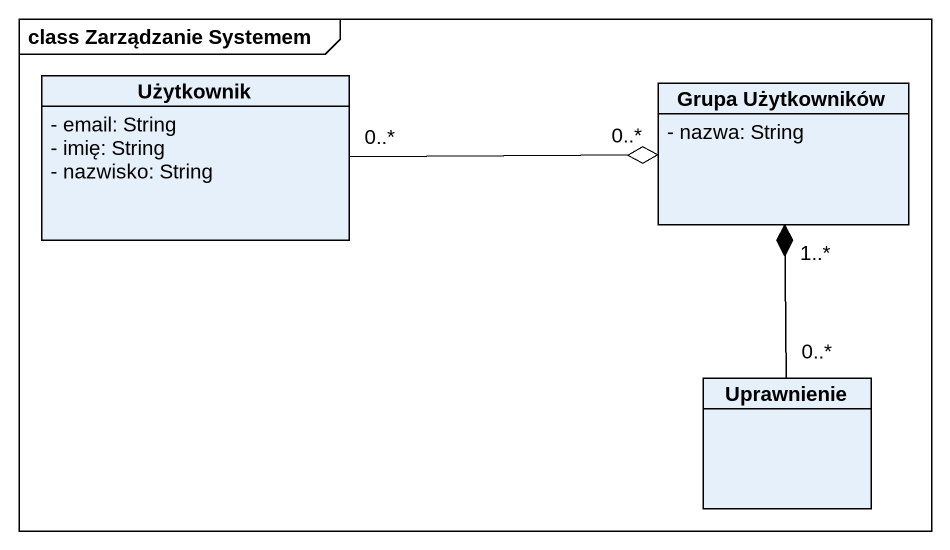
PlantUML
@startuml
mainframe class Zarządzanie Systemem
hide circle
hide empty members
skinparam classAttributeIconSize 0
class Użytkownik {
  - email: String
  - imię: String
  - nazwisko: String
}
class "Grupa Użytkowników" as Grupa_Użytkowników {
  - nazwa: String
}
class Uprawnienie
Użytkownik "0..*" -right-o "0..*" Grupa_Użytkowników
Uprawnienie "0..*" -up-* "1..*" Grupa_Użytkowników
@enduml
